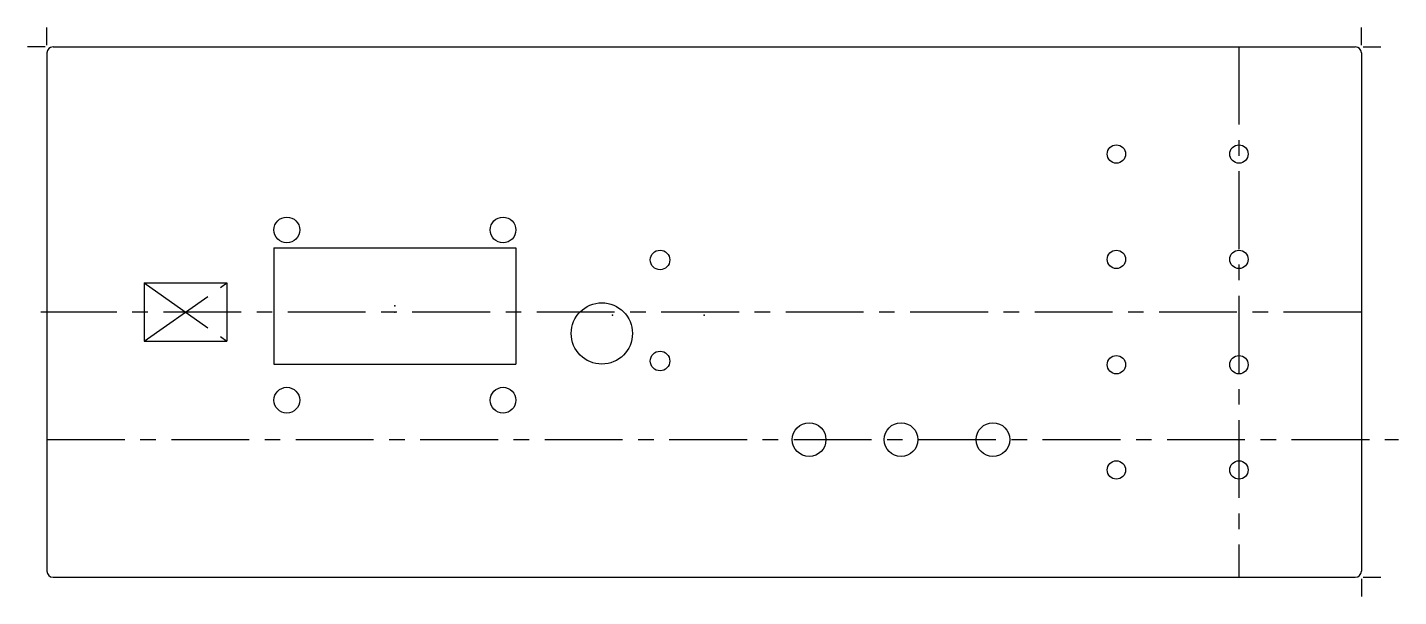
# Model space of a CAD drawing. Header units: millimetres. Extents: x -11 to 213, y -85 to 7.
import ezdxf

# ---------------------------------------------------------------- set-up
doc = ezdxf.new("R2010")
doc.units = ezdxf.units.MM
doc.header["$PDSIZE"] = -1
doc.linetypes.add('CENTERX2', pattern=[20.32, 12.7, -2.54, 2.54, -2.54])

msp = doc.modelspace()

# ---------------------------------------------------------------- linework, layer by layer
at = {"color": 7, "linetype": 'Continuous'}
for p, q in [((-7.44, 4.59), (-7.44, 7.5)), ((207.16, 4.59), (207.16, 7.5)), ((-7.71, 4.32), (-10.62, 4.32)), ((-7.44, 3.32), (-7.44, -81.28)), ((-6.44, 4.32), (206.16, 4.32)), ((207.16, 3.32), (207.16, -81.28)), ((207.43, 4.32), (210.33, 4.32)), ((29.63, -28.48), (29.63, -47.48)), ((29.63, -28.48), (69.13, -28.48)), ((29.63, -28.48), (29.63, -47.48)), ((69.13, -28.48), (69.13, -47.48)), ((69.13, -28.48), (69.13, -47.48)), ((8.43, -34.23), (21.93, -34.23)), ((8.43, -34.23), (8.43, -43.73)), ((21.93, -34.23), (21.93, -43.73)), ((8.43, -43.73), (21.93, -43.73)), ((29.63, -47.48), (69.13, -47.48)), ((-6.44, -82.28), (206.16, -82.28)), ((207.16, -82.55), (207.16, -85.45)), ((207.43, -82.28), (210.33, -82.28))]:
    msp.add_line(p, q, dxfattribs=at)
at = {"color": 7, "linetype": 'CENTERX2'}
for p, q in [((187.16, 4.32), (187.16, -82.28)), ((8.43, -34.23), (21.93, -43.73)), ((8.43, -43.73), (21.93, -34.23)), ((207.16, -38.98), (-8.42, -38.98)), ((-7.44, -59.82), (213.22, -59.82))]:
    msp.add_line(p, q, dxfattribs=at)
at = {"color": 7, "linetype": 'Continuous'}
for centre, radius in [((167.16, -13.18), 1.5), ((187.16, -13.18), 1.5), ((31.73, -25.58), 2.1), ((67.03, -25.58), 2.1), ((92.66, -30.48), 1.6), ((167.16, -30.38), 1.5), ((187.16, -30.38), 1.5), ((83.16, -42.48), 5), ((92.66, -46.98), 1.6), ((167.16, -47.58), 1.5), ((187.16, -47.58), 1.5), ((31.73, -53.38), 2.1), ((67.03, -53.38), 2.1), ((117, -59.82), 2.75), ((132, -59.82), 2.75), ((147, -59.82), 2.75), ((167.16, -64.78), 1.5), ((187.16, -64.78), 1.5)]:
    msp.add_circle(centre, radius, dxfattribs=at)
for centre, start, end in [((-6.44, 3.32), 90, 180), ((206.16, 3.32), 0, 90), ((-6.44, -81.28), 180, 270), ((206.16, -81.28), 270, 0)]:
    msp.add_arc(centre, 1, start, end, dxfattribs=at)
for p in [(49.38, -37.98), (15.18, -38.98), (49.38, -38.98), (84.91, -39.48), (99.86, -39.48)]:
    msp.add_point(p, dxfattribs=at)

doc.saveas('drawing.dxf')
